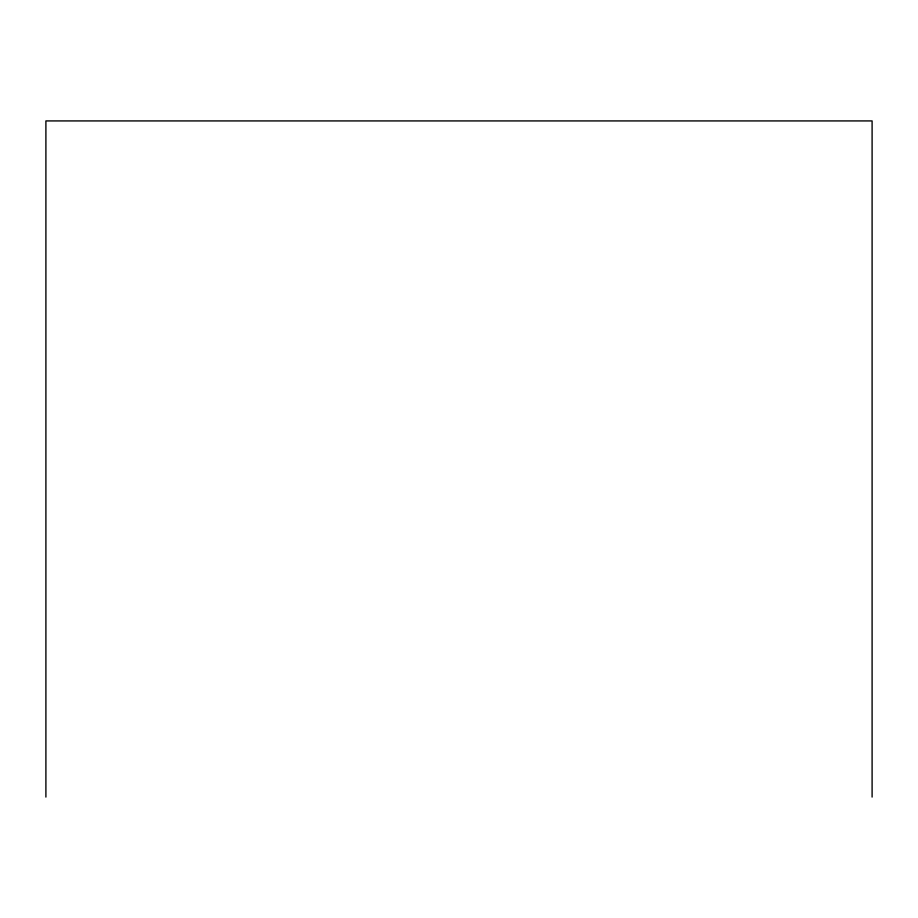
<?xml version="1.0" encoding="UTF-8"?>
<svg xmlns="http://www.w3.org/2000/svg" width="918" height="918" viewBox="0 0 918 918"><rect width="100%" height="100%" fill="white"/><g stroke="black" fill="none" stroke-linecap="round" stroke-linejoin="round"><path stroke-width="1.38" d="M872.1 797.076L872.1 120.924L45.9 120.924L45.9 797.076"/></g></svg>
